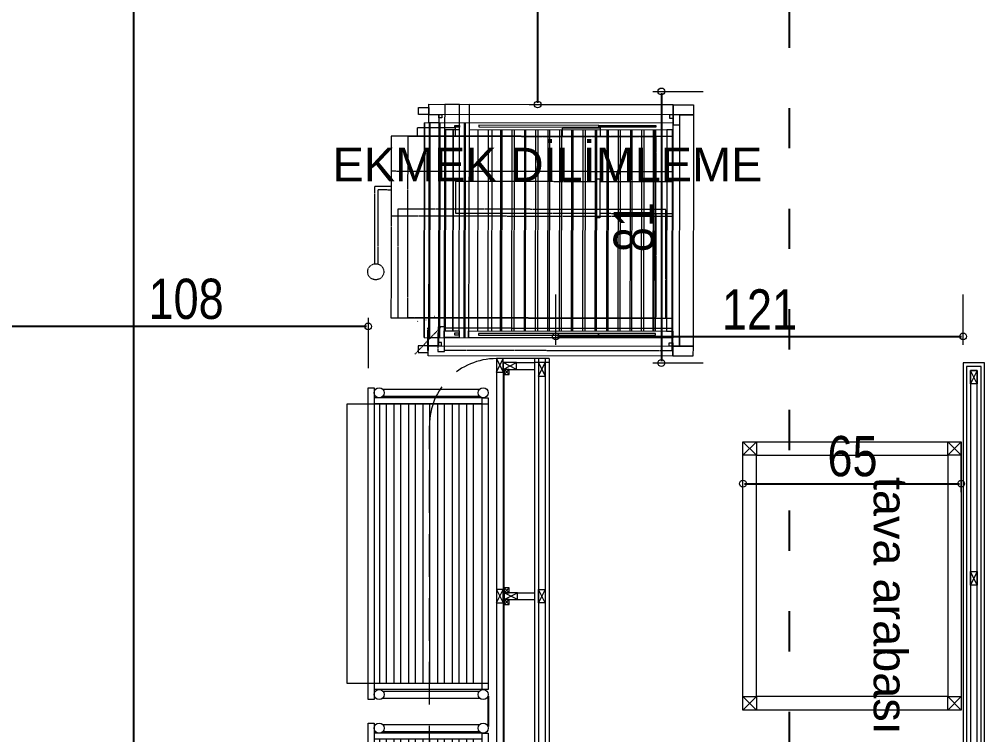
# Model space of a CAD drawing. Header units: millimetres. Extents: x 54215 to 67697, y 23496 to 56611.
# Drawn here: x 57377.8 to 57664.8, y 55215.3 to 55428.6 of the extents above; entities that cross this region are included whole.
import ezdxf

# ---------------------------------------------------------------- set-up
doc = ezdxf.new("R2010")
doc.units = ezdxf.units.MM
for name, pattern in [('ACAD_ISO03W100', [30, 12, -18]), ('ACAD_ISO07W100', [3, 0, -3]), ('DASHED', [19.05, 12.7, -6.35]), ('MERDIZ', [0.175, 0.1, -0.075])]:
    doc.linetypes.add(name, pattern=pattern)
for name, color, linetype, lineweight in [('- 0.25', 43, 'Continuous', 25), ('no3_ahsap gorunus on ince', 32, 'Continuous', 13), ('no3_ahşap gorunus on kalın', 22, 'Continuous', 15), ('no3_cam kesit arka', 141, 'Continuous', 18), ('no3_duvar kaplama', 8, 'Continuous', 0), ('no3_kutu profil gorunus', 8, 'Continuous', 0), ('no3_kutuprofil kesit', 74, 'Continuous', 18), ('no3_ölçü tefriş', 252, 'Continuous', 0), ('t_yazı', 154, 'Continuous', 25), ('YT- ekipman', 4, 'Continuous', 20), ('ölçü', 4, 'Continuous', 13)]:
    doc.layers.add(name, color=color, linetype=linetype, lineweight=lineweight)
doc.layers.add('0 rölöve', color=7, linetype='Continuous', true_color=0xf1380e)
doc.layers.add('no3_alçıpan kesit', color=7, linetype='Continuous', lineweight=20, true_color=0xf5003d)
doc.styles.add('olcu', font='arial.ttf', dxfattribs={"width": 0.8})
doc.styles.get("Standard").update_dxf_attribs({"font": 'arial.ttf'})
doc.dimstyles.new('tufan', dxfattribs={"dimtxt": 12, "dimasz": 0.5, "dimexe": 1.25, "dimexo": 0.625, "dimgap": 2, "dimtad": 1, "dimdec": 0, "dimzin": 1, "dimtxsty": 'olcu', "dimblk1": 'sol', "dimblk2": 'sag', "dimsah": 1, "dimcen": 0, "dimse1": 1, "dimse2": 1, "dimclrd": 256, "dimclrt": 256, "dimadec": 0, "dimazin": 0, "dimtfac": 1, "dimtdec": 0, "dimtix": 1, "dimtmove": 0, "dimatfit": 2, "dimldrblk": 'NONE', "dimfxl": 1.25, "dimarcsym": 0})

# ---------------------------------------------------------------- blocks, each defined once
blk = doc.blocks.new('br-2')
for p, q in [((19.76, 70.59), (79.76, 70.59)), ((19.76, 70.17), (79.76, 70.17)), ((19.76, 69.88), (79.76, 69.88)), ((19.76, 67.17), (79.76, 67.17)), ((19.76, 66.49), (79.76, 66.49)), ((19.76, 63.54), (79.76, 63.54)), ((19.76, 63.12), (79.76, 63.12)), ((19.76, 60.12), (79.76, 60.12)), ((19.76, 59.48), (79.76, 59.48)), ((19.76, 56.53), (79.76, 56.53)), ((19.76, 56.07), (79.76, 56.07)), ((19.76, 53.08), (79.76, 53.08)), ((19.76, 52.65), (79.76, 52.65)), ((19.76, 49.66), (79.76, 49.66)), ((19.76, 48.98), (79.76, 48.98)), ((19.76, 46.03), (79.76, 46.03)), ((19.76, 45.61), (79.76, 45.61)), ((19.76, 42.61), (79.76, 42.61)), ((19.76, 41.97), (79.76, 41.97)), ((19.76, 39.02), (79.76, 39.02)), ((19.76, 38.56), (79.76, 38.56)), ((19.76, 35.56), (79.76, 35.56)), ((19.76, 34.88), (79.76, 34.88)), ((19.76, 31.93), (79.76, 31.93)), ((19.76, 31.55), (79.76, 31.55)), ((19.76, 28.55), (79.76, 28.55)), ((19.76, 27.83), (79.76, 27.83)), ((19.76, 24.88), (79.76, 24.88)), ((19.76, 24.46), (79.76, 24.46)), ((79.76, 21.98), (19.75, 21.98)), ((19.76, 20.78), (79.76, 20.78)), ((79.76, 17.82), (19.75, 17.82)), ((17.76, 15.05), (81.76, 15.05)), ((17.76, 13.89), (81.76, 13.89)), ((17.76, 13.61), (81.76, 13.61)), ((79.76, 12.23), (19.76, 12.23)), ((19.76, 10.37), (79.76, 10.37)), ((19.76, 10.32), (79.76, 10.32)), ((79.76, 10.3), (19.76, 10.3)), ((17.76, 6.37), (81.76, 6.37)), ((17.76, 6.09), (81.76, 6.09)), ((19.76, 8.03), (79.76, 8.03)), ((19.76, 7.8), (79.76, 7.8)), ((17.76, 3.42), (81.76, 3.42)), ((17.76, 3.14), (81.76, 3.14)), ((81.76, 1.77), (17.76, 1.77))]:
    blk.add_line(p, q)
at = {"linetype": 'MERDIZ'}
for p, q in [((78.73, 6.68), (86.85, -1.02)), ((85.65, 2.92), (78.91, 2.92)), ((36.83, -8.1), (36.83, -13.06)), ((37.83, -8.1), (37.83, -12.06)), ((36.83, -13.06), (59.85, -13.06)), ((37.83, -12.06), (59.89, -12.06)), ((37.83, -13.06), (59.85, -13.06))]:
    blk.add_line(p, q, dxfattribs=at)
at = {"color": 9, "linetype": 'ACAD_ISO07W100', "ltscale": 6}
for p, q in [((75.43, 1.82), (76.63, 2.34)), ((77.01, -0.15), (75.43, 1.82)), ((76.63, 2.34), (77.01, -0.15))]:
    blk.add_line(p, q, dxfattribs=at)
for points in [[(12.26, 81.9), (15.26, 81.9), (15.26, 75.9), (12.26, 75.9)], [(15.26, 81.9), (84.26, 81.9), (84.26, 77.9), (15.26, 77.9)], [(84.26, 81.9), (87.26, 81.9), (87.26, 75.9), (84.26, 75.9)], [(18.26, 77.9), (15.26, 77.9), (15.26, 75.9), (18.26, 75.9)], [(81.26, 77.9), (84.26, 77.9), (84.26, 75.9), (81.26, 75.9)], [(12.26, 75.9), (15.26, 75.9), (15.26, 3.05), (12.26, 3.05)], [(19.77, 75.9), (12.26, 75.9), (12.26, 15.05), (19.77, 15.05)], [(16.26, 75.9), (15.26, 75.9), (15.26, 74.79), (16.26, 74.79)], [(17.76, 1.77), (81.76, 1.77), (81.76, 75.9), (17.76, 75.9)], [(19.76, 73.98), (79.76, 73.98), (79.76, 75.9), (19.76, 75.9)], [(79.76, 75.9), (81.76, 75.9), (81.76, 15.05), (79.76, 15.05)], [(83.26, 75.9), (84.26, 75.9), (84.26, 74.79), (83.26, 74.79)], [(84.26, 75.9), (87.26, 75.9), (87.26, 3.05), (84.26, 3.05)], [(18.49, 70.71), (18.99, 70.71), (18.99, 53.73), (18.49, 53.73)], [(80.52, 53.73), (81.02, 53.73), (81.02, 70.71), (80.52, 70.71)], [(18.99, 53.73), (18.49, 53.73), (18.49, 18.01), (18.99, 18.01)], [(80.52, 18.01), (81.02, 18.01), (81.02, 53.73), (80.52, 53.73)], [(19.76, 12.23), (12.26, 12.23), (12.26, 7.8), (19.76, 7.8)], [(19.02, 10.85), (18.52, 10.85), (18.52, 12.23), (19.02, 12.23)], [(79.76, 12.23), (81.76, 12.23), (81.76, 7.8), (79.76, 7.8)], [(80.5, 10.85), (81, 10.85), (81, 12.23), (80.5, 12.23)], [(16.26, 6.05), (15.26, 6.05), (15.26, 6.93), (16.26, 6.93)], [(15.26, 6.05), (17.76, 6.05), (17.76, 3.05), (15.26, 3.05)], [(84.26, 3.05), (81.76, 3.05), (81.76, 6.05), (84.26, 6.05)], [(83.26, 6.05), (84.26, 6.05), (84.26, 6.93), (83.26, 6.93)], [(15.26, 0), (13.26, 0), (13.26, 3.05), (15.26, 3.05)], [(84.26, 0), (86.26, 0), (86.26, 3.05), (84.26, 3.05)]]:
    blk.add_lwpolyline(points, close=True)
for points in [[(79.76, 75.8), (19.76, 75.8)], [(19.76, 75.57), (79.76, 75.57)]]:
    blk.add_lwpolyline(points)
at = {"linetype": 'MERDIZ'}
for points in [[(21.76, 75.76), (21.76, -8.1), (45.52, -8.1), (45.52, 75.76)], [(32.26, 75.76), (32.26, -8.1), (75.92, -8.1), (75.92, 75.76)], [(78.91, 75.57), (85.65, 75.57), (85.65, 7.82), (78.91, 7.82)], [(43.52, 73.76), (43.52, -6.1), (75.92, -6.1), (75.92, 73.76)], [(21.76, 54.11), (21.76, 42.91), (19.17, 42.91), (19.17, 54.11)], [(46.03, 54.04), (46.03, 53.12), (34.35, 53.12), (34.35, 54.04)], [(21.76, 10.89), (21.76, -0.3), (19.17, -0.3), (19.17, 10.89)], [(85.95, 7.82), (78.61, 7.82), (78.61, 5.92), (85.95, 5.92)]]:
    blk.add_lwpolyline(points, close=True, dxfattribs=at)
for points in [[(35.16, 54.04), (35.16, 75.76), (44.77, 75.76), (44.77, 54.04)], [(44.77, 70.76), (75.92, 70.76), (75.92, -3.1), (21.76, -3.1), (21.76, 70.76), (35.16, 70.76)], [(44.77, 53.12), (44.77, 11.18), (35.16, 11.18), (35.16, 53.12)]]:
    blk.add_lwpolyline(points, dxfattribs=at)
blk.add_circle((62.21, -12.66), 2.4, dxfattribs=at)
at = {"color": 9, "linetype": 'ACAD_ISO07W100', "ltscale": 6}
blk.add_ellipse((85.65, 5.04), major_axis=(-7.13, 7.13), ratio=1, start_param=0.79665, end_param=1.084109, dxfattribs=at)
blk = doc.blocks.new('tava arbasi')
at = {"layer": 'no3_kutu profil gorunus'}
for points in [[(4229.72, 2644.04), (4309.72, 2644.04), (4309.72, 2709.04), (4229.72, 2709.04)], [(4233.72, 2648.04), (4305.72, 2648.04), (4305.72, 2705.04), (4233.72, 2705.04)]]:
    blk.add_lwpolyline(points, close=True, dxfattribs=at)
at = {"layer": 'no3_kutuprofil kesit'}
for p, q in [((4233.72, 2705.04), (4229.72, 2709.04)), ((4229.72, 2705.04), (4233.72, 2709.04)), ((4309.72, 2705.04), (4305.72, 2709.04)), ((4305.72, 2705.04), (4309.72, 2709.04)), ((4233.72, 2644.04), (4229.72, 2648.04)), ((4229.72, 2644.04), (4233.72, 2648.04)), ((4309.72, 2644.04), (4305.72, 2648.04)), ((4305.72, 2644.04), (4309.72, 2648.04))]:
    blk.add_line(p, q, dxfattribs=at)
for points in [[(4229.72, 2705.04), (4233.72, 2705.04), (4233.72, 2709.04), (4229.72, 2709.04)], [(4305.72, 2705.04), (4309.72, 2705.04), (4309.72, 2709.04), (4305.72, 2709.04)], [(4229.72, 2644.04), (4233.72, 2644.04), (4233.72, 2648.04), (4229.72, 2648.04)], [(4305.72, 2644.04), (4309.72, 2644.04), (4309.72, 2648.04), (4305.72, 2648.04)]]:
    blk.add_lwpolyline(points, close=True, dxfattribs=at)
blk = doc.blocks.new('sol')
at = {"layer": 'ölçü'}
blk.add_line((0, 5), (0, -25), dxfattribs=at)
blk.add_circle((0, 0), 2, dxfattribs=at)
blk = doc.blocks.new('sag')
at = {"layer": 'ölçü'}
blk.add_line((0, -5), (0, 25), dxfattribs=at)
blk.add_circle((0, 0), 2, dxfattribs=at)
blk = doc.blocks.new('*D385')
at = {"layer": 'Defpoints', "color": 0, "transparency": 16777216}
for p in [(57373.29, 55349.54), (57373.29, 55337.01), (57481.72, 55318.72, -2)]:
    blk.add_point(p, dxfattribs=at)
at = {"layer": 'no3_ölçü tefriş', "lineweight": -2, "transparency": 16777216}
blk.add_line((57481.22, 55337.01), (57373.79, 55337.01), dxfattribs=at)
at = {"layer": 'no3_ölçü tefriş', "lineweight": -2, "transparency": 16777216, "xscale": 0.5, "yscale": 0.5, "zscale": 0.5, "rotation": 180}
blk.add_blockref('sag', (57373.29, 55337.01), dxfattribs=at)
at = {"layer": 'no3_ölçü tefriş', "lineweight": -2, "transparency": 16777216, "xscale": 0.5, "yscale": 0.5, "zscale": 0.5}
blk.add_blockref('sol', (57481.72, 55337.01), dxfattribs=at)
at = {"layer": 'no3_ölçü tefriş', "transparency": 16777216, "insert": (57427.5, 55345.14), "char_height": 12, "attachment_point": 5, "style": 'olcu'}
blk.add_mtext('108', dxfattribs=at)
blk = doc.blocks.new('_None')
blk = doc.blocks.new('*D387')
at = {"layer": 'Defpoints', "color": 0, "transparency": 16777216}
for p in [(57659, 55334.03), (57537.66, 55327.39), (57659, 55326.09)]:
    blk.add_point(p, dxfattribs=at)
at = {"layer": 'no3_ölçü tefriş', "lineweight": -2, "transparency": 16777216}
blk.add_line((57538.16, 55334.03), (57658.5, 55334.03), dxfattribs=at)
at = {"layer": 'no3_ölçü tefriş', "lineweight": -2, "transparency": 16777216, "xscale": 0.5, "yscale": 0.5, "zscale": 0.5, "rotation": 180}
blk.add_blockref('sol', (57537.66, 55334.03), dxfattribs=at)
at = {"layer": 'no3_ölçü tefriş', "lineweight": -2, "transparency": 16777216, "xscale": 0.5, "yscale": 0.5, "zscale": 0.5}
blk.add_blockref('sag', (57659, 55334.03), dxfattribs=at)
at = {"layer": 'no3_ölçü tefriş', "transparency": 16777216, "insert": (57598.33, 55342.06), "char_height": 12, "attachment_point": 5, "style": 'olcu'}
blk.add_mtext('121', dxfattribs=at)
blk = doc.blocks.new('*D388')
at = {"layer": 'Defpoints', "color": 0, "transparency": 16777216}
for p in [(57383.29, 55407.07), (57569.09, 55326.09), (57668.26, 55326.09)]:
    blk.add_point(p, dxfattribs=at)
at = {"layer": 'no3_ölçü tefriş', "lineweight": -2, "transparency": 16777216}
blk.add_line((57569.09, 55406.57), (57569.09, 55326.59), dxfattribs=at)
at = {"layer": 'no3_ölçü tefriş', "lineweight": -2, "transparency": 16777216, "xscale": 0.5, "yscale": 0.5, "zscale": 0.5}
for name, p, rotation in [('sol', (57569.09, 55407.07), 90), ('sag', (57569.09, 55326.09), 270)]:
    blk.add_blockref(name, p, dxfattribs=dict(at, rotation=rotation))
at = {"layer": 'no3_ölçü tefriş', "transparency": 16777216, "insert": (57560.96, 55366.58), "char_height": 12, "attachment_point": 5, "rotation": 90, "style": 'olcu'}
blk.add_mtext('81', dxfattribs=at)
blk = doc.blocks.new('*D400')
at = {"layer": '0 rölöve', "lineweight": -2, "transparency": 16777216}
blk.add_line((57593.9, 55290.11), (57657.9, 55290.11), dxfattribs=at)
at = {"layer": 'Defpoints', "color": 0, "transparency": 16777216}
for p in [(57658.4, 55290.11), (57593.4, 55274.27), (57658.4, 55274.27)]:
    blk.add_point(p, dxfattribs=at)
at = {"layer": '0 rölöve', "lineweight": -2, "transparency": 16777216, "xscale": 0.5, "yscale": 0.5, "zscale": 0.5, "rotation": 180}
blk.add_blockref('sol', (57593.4, 55290.11), dxfattribs=at)
at = {"layer": '0 rölöve', "lineweight": -2, "transparency": 16777216, "xscale": 0.5, "yscale": 0.5, "zscale": 0.5}
blk.add_blockref('sag', (57658.4, 55290.11), dxfattribs=at)
at = {"layer": '0 rölöve', "transparency": 16777216, "insert": (57626.04, 55298.24), "char_height": 12, "attachment_point": 5, "style": 'olcu'}
blk.add_mtext('65', dxfattribs=at)
blk = doc.blocks.new('plan girişblok')
at = {"layer": 'no3_alçıpan kesit'}
for p, q in [((4868.47, 2954.26), (4854.77, 2954.26)), ((4864.07, 2954.26), (4864.07, 2745.46)), ((4865.27, 2954.26), (4865.27, 2745.46)), ((4867.27, 2954.26), (4867.27, 2745.46)), ((4868.47, 2954.26), (4868.47, 2744.26)), ((4868.47, 2953.06), (4864.07, 2953.06))]:
    blk.add_line(p, q, dxfattribs=at)
for points in [[(4997.21, 2951.96), (4992.81, 2951.96), (4992.81, 2623.96), (4997.21, 2623.96)], [(4996.01, 2950.76), (4994.01, 2950.76), (4994.01, 2625.16), (4996.01, 2625.16)]]:
    blk.add_lwpolyline(points, close=True, dxfattribs=at)
at = {"layer": 'no3_cam kesit arka'}
blk.add_lwpolyline([(4854.77, 2950.96), (4854.77, 2815.96), (4855.07, 2815.96), (4855.07, 2950.96)], close=True, dxfattribs=at)
at = {"layer": 'no3_duvar kaplama'}
for p, q in [((4852.77, 2950.26), (4852.77, 2885.46)), ((4859.07, 2884.46), (4864.07, 2884.46)), ((4859.07, 2882.46), (4864.07, 2882.46)), ((4852.77, 2881.46), (4852.77, 2816.86))]:
    blk.add_line(p, q, dxfattribs=at)
at = {"layer": 'no3_duvar kaplama', "linetype": 'DASHED'}
blk.add_line((4832.77, 2603.46), (4832.77, 2934.26), dxfattribs=at)
at = {"layer": 'no3_duvar kaplama'}
blk.add_lwpolyline([(4998.21, 2952.96), (4991.81, 2952.96), (4991.81, 2622.96), (4998.21, 2622.96)], close=True, dxfattribs=at)
at = {"layer": 'no3_duvar kaplama', "linetype": 'DASHED'}
blk.add_arc((4852.77, 2934.26), 20, 90, 180, dxfattribs=at)
at = {"layer": 'no3_kutu profil gorunus'}
for p, q in [((4858.77, 2953.06), (4864.07, 2953.06)), ((4858.77, 2951.06), (4864.07, 2951.06))]:
    blk.add_line(p, q, dxfattribs=at)
at = {"layer": 'no3_kutuprofil kesit'}
for p, q in [((4852.77, 2950.26), (4854.77, 2954.26)), ((4852.77, 2954.26), (4854.77, 2950.26)), ((4858.77, 2951.06), (4854.77, 2953.06)), ((4854.77, 2951.06), (4858.77, 2953.06)), ((4855.07, 2949.56), (4856.57, 2951.06)), ((4856.57, 2949.56), (4855.07, 2951.06)), ((4865.27, 2949.06), (4867.27, 2953.06)), ((4865.27, 2953.06), (4867.27, 2949.06)), ((4996.01, 2946.76), (4994.01, 2950.76)), ((4996.01, 2950.76), (4994.01, 2946.76)), ((4996.01, 2886.76), (4994.01, 2890.76)), ((4996.01, 2890.76), (4994.01, 2886.76)), ((4852.77, 2881.46), (4854.77, 2885.46)), ((4852.77, 2885.46), (4854.77, 2881.46)), ((4855.07, 2884.46), (4856.57, 2885.96)), ((4856.57, 2884.46), (4855.07, 2885.96)), ((4867.27, 2881.46), (4865.27, 2885.46)), ((4867.27, 2885.46), (4865.27, 2881.46)), ((4859.07, 2882.46), (4855.07, 2884.46)), ((4855.07, 2882.46), (4859.07, 2884.46)), ((4855.07, 2880.96), (4856.57, 2882.46)), ((4856.57, 2880.96), (4855.07, 2882.46))]:
    blk.add_line(p, q, dxfattribs=at)
for points in [[(4854.77, 2954.26), (4852.77, 2954.26), (4852.77, 2950.26), (4854.77, 2950.26)], [(4854.77, 2953.06), (4854.77, 2951.06), (4858.77, 2951.06), (4858.77, 2953.06)], [(4855.07, 2949.56), (4856.57, 2949.56), (4856.57, 2951.06), (4855.07, 2951.06)], [(4867.27, 2953.06), (4865.27, 2953.06), (4865.27, 2949.06), (4867.27, 2949.06)], [(4994.01, 2950.76), (4996.01, 2950.76), (4996.01, 2946.76), (4994.01, 2946.76)], [(4994.01, 2890.76), (4996.01, 2890.76), (4996.01, 2886.76), (4994.01, 2886.76)], [(4854.77, 2885.46), (4852.77, 2885.46), (4852.77, 2881.46), (4854.77, 2881.46)], [(4855.07, 2884.46), (4856.57, 2884.46), (4856.57, 2885.96), (4855.07, 2885.96)], [(4865.27, 2885.46), (4867.27, 2885.46), (4867.27, 2881.46), (4865.27, 2881.46)], [(4855.07, 2884.46), (4855.07, 2882.46), (4859.07, 2882.46), (4859.07, 2884.46)], [(4855.07, 2880.96), (4856.57, 2880.96), (4856.57, 2882.46), (4855.07, 2882.46)]]:
    blk.add_lwpolyline(points, close=True, dxfattribs=at)
blk = doc.blocks.new('*D403')
at = {"layer": 'Defpoints', "color": 0, "transparency": 16777216}
for p in [(57530.8, 55501.18), (57530.8, 55403.17), (57532.23, 55403.17)]:
    blk.add_point(p, dxfattribs=at)
at = {"layer": 'no3_ölçü tefriş', "lineweight": -2, "transparency": 16777216}
blk.add_line((57532.23, 55500.68), (57532.23, 55403.67), dxfattribs=at)
at = {"layer": 'no3_ölçü tefriş', "lineweight": -2, "transparency": 16777216, "xscale": 0.5, "yscale": 0.5, "zscale": 0.5}
for name, p, rotation in [('sol', (57532.23, 55501.18), 90), ('sag', (57532.23, 55403.17), 270)]:
    blk.add_blockref(name, p, dxfattribs=dict(at, rotation=rotation))
at = {"layer": 'no3_ölçü tefriş', "transparency": 16777216, "insert": (57524.11, 55452.17), "char_height": 12, "attachment_point": 5, "rotation": 90, "style": 'olcu'}
blk.add_mtext('98', dxfattribs=at)
blk = doc.blocks.new('ekmekrafıüstttt')
at = {"layer": 'no3_ahşap gorunus on kalın'}
for p, q in [((1429.43, 4409.46), (1429.43, 4377.26)), ((1431.23, 4409.46), (1431.23, 4377.26)), ((1514.63, 4409.46), (1514.63, 4377.26)), ((1516.43, 4409.46), (1516.43, 4377.26))]:
    blk.add_line(p, q, dxfattribs=at)
for points in [[(1429.43, 4411.26), (1516.43, 4411.26), (1516.43, 4409.46), (1429.43, 4409.46)], [(1426.43, 4377.26), (1519.43, 4377.26), (1519.43, 4375.46), (1426.43, 4375.46)]]:
    blk.add_lwpolyline(points, close=True, dxfattribs=at)
at = {"layer": 'no3_duvar kaplama'}
for p, q in [((1431.23, 4406.79, 2), (1514.63, 4406.79, 2)), ((1431.23, 4404.79, 2), (1514.63, 4404.79, 2)), ((1431.23, 4402.46, 2), (1514.63, 4402.46, 2)), ((1431.23, 4400.47, 2), (1514.63, 4400.47, 2)), ((1431.23, 4398.13, 2), (1514.63, 4398.13, 2)), ((1431.23, 4396.13, 2), (1514.63, 4396.13, 2)), ((1431.23, 4393.8, 2), (1514.63, 4393.8, 2)), ((1431.23, 4391.8, 2), (1514.63, 4391.8, 2)), ((1431.23, 4389.47, 2), (1514.63, 4389.47, 2)), ((1431.23, 4387.47, 2), (1514.63, 4387.47, 2)), ((1431.23, 4385.14, 2), (1514.63, 4385.14, 2)), ((1431.23, 4383.14, 2), (1514.63, 4383.14, 2)), ((1431.23, 4380.81, 2), (1514.63, 4380.81, 2)), ((1431.23, 4378.81, 2), (1514.63, 4378.81, 2))]:
    blk.add_line(p, q, dxfattribs=at)
at = {"layer": 'no3_kutuprofil kesit'}
for p, q in [((1426.88, 4379.83), (1426.88, 4408.68)), ((1428.98, 4379.83), (1428.98, 4408.68)), ((1516.88, 4379.83), (1516.88, 4408.68)), ((1518.98, 4379.83), (1518.98, 4408.68))]:
    blk.add_line(p, q, dxfattribs=at)
for centre in [(1427.93, 4409.76), (1517.93, 4409.76), (1427.93, 4378.76), (1517.93, 4378.76)]:
    blk.add_circle(centre, 1.5, dxfattribs=at)

msp = doc.modelspace()

# ---------------------------------------------------------------- linework, layer by layer
at = {"layer": '- 0.25', "linetype": 'ACAD_ISO03W100'}
msp.add_line((57607.264, 54940.093), (57607.264, 55666.093), dxfattribs=at)
msp.add_line((57411.96, 54824.899), (57411.96, 55779.894))
at = {"layer": '0 rölöve'}
msp.add_line((57517.515, 55226.723, -2), (57517.515, 55217.723, -2), dxfattribs=at)
at = {"layer": 'no3_ahsap gorunus on ince', "elevation": -2}
msp.add_lwpolyline([(57517.515, 55230.523), (57475.515, 55230.523), (57475.515, 55313.923), (57517.515, 55313.923)], close=True, dxfattribs=at)

# ---------------------------------------------------------------- block references
at = {"layer": '0 rölöve'}
msp.add_blockref('plan girişblok', (52667.195, 52373.134), dxfattribs=at)
at = {"layer": '0 rölöve', "rotation": 270}
for p in [(53106.259, 56745.155, -2), (53106.259, 56645.155, -2)]:
    msp.add_blockref('ekmekrafıüstttt', p, dxfattribs=at)
at = {"layer": '0 rölöve', "extrusion": (0, 0, -1), "zscale": -1, "rotation": 270}
msp.add_blockref('tava arbasi', (-60302.445, 59532.332), dxfattribs=at)
at = {"layer": 'YT- ekipman', "ltscale": 2, "rotation": 269.9000680892686}
msp.add_blockref('br-2', (57496.765, 55415.482), dxfattribs=at)

# ---------------------------------------------------------------- texts
at = {"layer": 't_yazı', "insert": (57471.129, 55380.272), "char_height": 10, "width": 307.91263, "attachment_point": 7}
msp.add_mtext('EKMEK DİLİMLEME', dxfattribs=at)
at = {"layer": 't_yazı', "insert": (57632.198, 55292.126), "char_height": 10, "width": 307.91263, "attachment_point": 7, "rotation": 270}
msp.add_mtext('tava arabası', dxfattribs=at)

# ---------------------------------------------------------------- dimensions: what is measured, and where the dimension line sits
at = {"layer": '0 rölöve'}
dim = msp.add_linear_dim(base=(57658.403, 55290.115), p1=(57593.403, 55274.271), p2=(57658.403, 55274.271), dimstyle='tufan', dxfattribs=at)
dim.commit()
dim.dimension.update_dxf_attribs({"geometry": '*D400', "text_midpoint": (57626.041, 55290.115), "dimtype": 160})
at = {"layer": 'no3_ölçü tefriş'}
dim = msp.add_aligned_dim(p1=(57530.804, 55501.179), p2=(57530.804, 55403.165), distance=1.429, dimstyle='tufan', dxfattribs=at)
dim.commit()
dim.dimension.update_dxf_attribs({"geometry": '*D403', "text_midpoint": (57524.106, 55452.172)})
dim = msp.add_linear_dim(base=(57569.089, 55326.093), p1=(57383.295, 55407.066), p2=(57668.264, 55326.093), angle=90, dimstyle='tufan', dxfattribs=at)
dim.commit()
dim.dimension.update_dxf_attribs({"geometry": '*D388', "text_midpoint": (57560.962, 55366.58)})
for base, p1, p2, picture, middle in [((57373.295, 55337.015), (57481.715, 55318.723, -2), (57373.295, 55349.537), '*D385', (57427.505, 55345.142)), ((57659.003, 55334.034), (57537.664, 55327.393), (57659.003, 55326.093), '*D387', (57598.334, 55342.058))]:
    dim = msp.add_linear_dim(base=base, p1=p1, p2=p2, dimstyle='tufan', dxfattribs=at)
    dim.commit()
    dim.dimension.update_dxf_attribs({"geometry": picture, "text_midpoint": middle})

doc.saveas('drawing.dxf')
